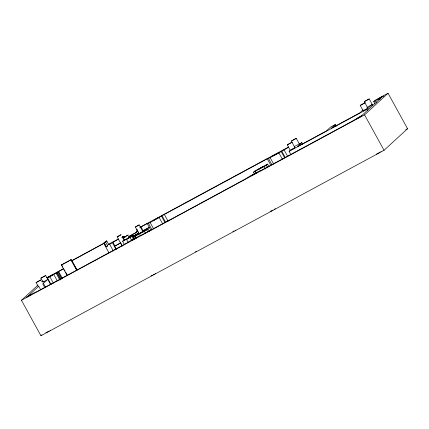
<?xml version="1.0" encoding="UTF-8"?>
<svg xmlns="http://www.w3.org/2000/svg" width="429" height="429" viewBox="0 0 429 429"><rect width="100%" height="100%" fill="white"/><g stroke="black" fill="none" stroke-linecap="round" stroke-linejoin="round"><path stroke-width="0.64" d="M117.171 236.878L121.01 234.743L117.171 236.878L122.265 246.149M124.238 240.658L122.34 237.162L121.97 237.312M36.09 282.593L40.894 279.923L36.09 282.593L38.213 286.459L38.723 286.245L40.626 289.709M40.884 278.185L45.689 275.52L40.884 278.185L43.007 282.051L47.807 279.424L42.75 283.896L44.664 287.371M43.007 282.051L44.031 281.37M128.427 242.835L126.523 239.371L131.547 236.61L132.824 235.5L127.976 238.052M134.513 238.749L133.558 237.017L134.797 235.88L147.501 228.936L147.887 228.775L149.464 231.698M150.949 230.373L147.265 223.67L150.139 222.544L164.339 214.441L267.272 158.81L269.187 158.183L278.92 152.939L288.679 147.244M147.876 228.813L145.393 230.716L133.548 237.049M253.566 172.158L265.079 166.028L267.578 164.087L254.805 171.021L253.566 172.158L254.515 173.89M287.253 144.857L292.063 142.192L287.253 144.857L290.267 150.338L294.889 147.839L291.436 141.018L296.241 138.352L299.404 144.106M296.241 138.352L291.436 141.018M294.455 146.461L301.807 142.637L302.767 144.375M360.215 105.427L365.02 102.762L360.215 105.427L363.229 110.902L367.851 108.403L364.393 101.587L369.203 98.922L372.683 105.25M363.229 110.902L363.733 110.532M369.192 98.96L364.393 101.587M374.978 103.931L373.707 101.619L374.737 100.466L388.063 93.259L407.55 128.711L384.041 150.3L40.937 335.741L21.45 300.289L38.106 284.995M290.267 150.338L290.771 149.962M128.732 236.652L136.191 232.513L137.033 230.893L136.765 229.215M139.178 233.998L135.355 227.043L138.1 225.434L139.211 224.909L143.055 231.987M139.211 224.909L135.355 227.043M128.512 236.642L135.945 232.62L137.007 231.612L136.658 231.933M67.176 275.541L61.395 265.025L71.203 259.631L76.823 269.852M41.533 281.848L42.514 280.947M61.395 265.025L71.203 259.631M51.067 284.459L47.576 278.11L63.755 268.677M77.081 270.12L71.938 260.768L72.41 260.333L104.327 243.087L106.451 246.954L107.684 245.817L105.561 241.951L106.735 240.873L108.864 244.739L118.415 239.13M107.684 245.817L106.092 246.68L103.963 242.814L106.735 240.873M71.938 260.768L104.327 243.087M123.22 236.535L123.573 236.213L124.517 237.167L124.169 237.489L123.22 236.535L122.335 237.189M123.343 236.728L123.691 236.406M123.584 237.017L123.933 236.695M123.858 237.269L124.212 236.947M116.162 249.174L114.559 246.262L120.495 242.916M124.523 244.739L122.619 241.275L125.075 239.618M140.519 227.365L140.996 226.93L143.077 230.716L142.723 231.038L149.346 227.456M136.83 231.606L137.178 231.279M135.596 232.947L135.945 232.62M135.907 232.749L136.797 231.912M147.265 223.67L147.619 223.348L139.902 227.52M40.937 335.741L41.919 334.84M291.028 154.842L289.114 151.362L290.277 150.3M301.807 142.637L297.576 146.525L326.303 131.001L330.534 127.113L335.322 124.523L336.277 126.265M335.322 124.523L331.091 128.41L359.813 112.886L363.106 109.862M367.015 107.395L372.206 104.44L372.817 105.555M235.183 230.352L235.462 230.089M289.114 151.362L366.865 109.341L372.206 104.44M21.45 300.289L364.553 114.854L388.063 93.259M38.723 286.245L28.411 295.704C32.389 293.844 34.985 292.208 36.915 291.666L125.483 243.795L130.652 240.562L140.385 235.317L141.136 234.974L140.465 235.618L141.699 235.033L169.332 220.098L168.978 220.426L245.173 179.113L250.338 175.874L260.071 170.629L260.821 170.292L260.151 170.93L261.384 170.345L351.533 121.611L361.937 115.444L381.108 97.812L373.702 101.652M125.783 239.473L129.483 237.478L127.338 238.562M45.817 332.706L46.123 332.684M136.856 229.311L139.248 234.041M126.523 239.371L127.499 238.712L122.619 241.275M50.349 330.368L50.702 330.142M151.142 275.783L151.496 275.552M270.817 211.1L271.176 210.87M380.684 151.834L381.038 151.609M155.175 273.745L155.673 273.445M275.364 208.757L274.254 209.411M291.227 149.689L291.779 149.372M364.189 110.258L365.352 109.593M49.244 331.022L46.605 332.443M154.563 274.099L153.196 274.855M379.574 152.483L378.206 153.244M292.39 149.024L293.023 148.681M103.963 242.814L105.561 241.951M46.729 277.74L63.83 268.5M108.097 244.573L118.415 239.001M121.852 237.14L123.573 236.213M140.058 227.3L288.755 146.933M132.936 236.197L138.685 233.092M143.077 230.716L149.7 227.134M114.559 246.262L120.705 242.937L121.986 245.27M132.577 236.524L138.899 233.108M405.78 129.665L407.55 128.711M195.447 251.828L196.616 251.196M232.84 231.617L234.014 230.984M272.211 210.526L272.882 210.172M366.591 108.923L368.034 108.237M377.541 153.603L376.458 154.145M152.531 275.214L151.11 275.911M294.171 148.075L295.072 147.673M271.611 210.837L270.79 211.229M140.197 227.461L140.54 227.327M125.214 237.881L124.169 237.489M379.402 98.654L380.035 99.812M375.413 100.81L376.362 102.542M366.865 109.341L367.503 110.5M364.553 114.854L384.041 150.3M284.03 149.759L287.521 156.108M281.74 151.105L285.231 157.459M281.209 151.587L284.706 157.942M278.92 152.939L282.416 159.293M270.147 157.684L273.638 164.034M268.447 158.489L271.621 164.264M267.272 158.81L270.763 165.165M267.567 164.119L268.838 166.431M266.329 165.256L267.283 166.988M264.044 166.602L265.31 168.913M255.266 171.348L256.215 173.08M164.339 214.441L168.152 221.375M162.055 215.792L165.862 222.721M161.529 216.275L165.02 222.63M159.239 217.621L162.725 223.965M150.139 222.544L153.625 228.882M148.439 223.348L151.925 229.692M146.643 229.944L147.597 231.676M144.353 231.29L145.308 233.022M135.258 236.207L136.213 237.939M132.818 235.526L134.406 238.411M131.88 236.39L133.784 239.854M130.046 237.468L131.633 240.353M122.812 236.754L124.598 239.999M112.832 242.149L114.913 245.935M112.36 242.583L116.168 249.512M109.567 244.09L113.374 251.024M103.856 243.516L108.998 252.869M70.967 259.851L76.753 270.367M61.631 264.806L62.843 267.02M64.388 269.83L65.026 270.983M65.658 272.142L67.246 275.027M58.564 271.482L62.377 278.41M58.103 271.906L61.91 278.839M57.325 272.329L61.138 279.258M56.73 272.715L60.221 279.07M56.14 273.257L59.953 280.185M53.85 274.603L57.347 280.957M49.861 276.759L53.357 283.113M45.683 275.557L50.665 284.625M43.468 283.413L45.689 287.457M26.142 297.399L31.419 294.509L26.142 297.399M47.769 277.536L53.046 274.646L47.769 277.536M124.319 237.162L128.153 235.06L124.319 237.162M131.467 240.476L136.744 237.586L131.467 240.476M138.272 234.223L143.549 231.333L138.272 234.223M251.142 175.793L256.44 172.892L251.142 175.793M257.958 169.535L263.24 166.645L257.958 169.535M356.478 118.865L361.754 115.975L356.478 118.865M378.105 98.997L383.381 96.107L378.105 98.997M272.876 155.845L278.072 153.051L272.876 155.845M153.233 220.506L158.376 217.75L153.233 220.506"/></g></svg>
